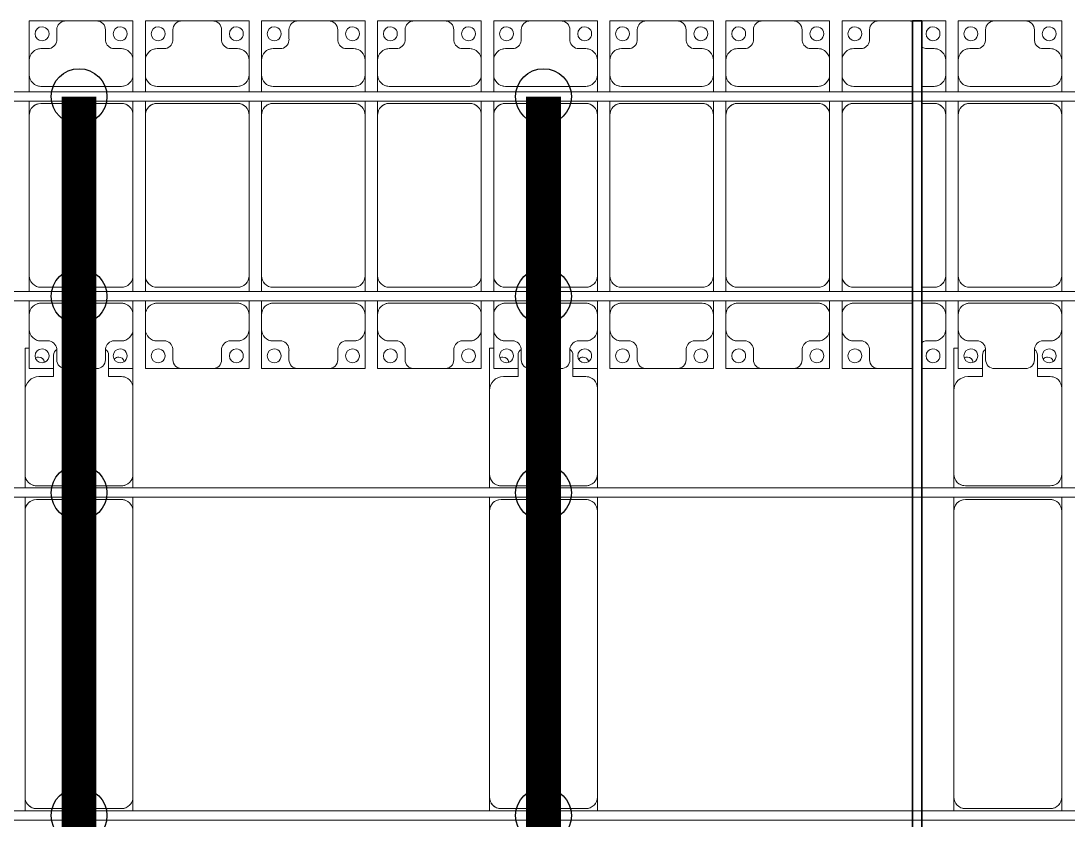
# Model space of a CAD drawing. Header units: millimetres. Extents: x -201615 to 10595, y 61217 to 115919.
# Drawn here: x -108134 to -103625, y 105313 to 108753 of the extents above; entities that cross this region are included whole.
import ezdxf

# ---------------------------------------------------------------- set-up
doc = ezdxf.new("R2010")
doc.units = ezdxf.units.MM
doc.layers.add('A-GENM', color=13, linetype='Continuous', lineweight=9)
doc.layers.add('S-BEAM', color=12, linetype='Continuous', lineweight=9)
doc.layers.add('GC-HOP 40x60 GIA CUONG', color=1, linetype='Continuous')

# ---------------------------------------------------------------- blocks, each defined once
blk = doc.blocks.new('Dai phaodi lai - DẢI PHAO ĐI LẠI-38152-BỐ TRÍ KHUNG KẾT CẤU BÈ PIN 03')
at = {"layer": 'A-GENM', "color": 7}
for p, q in [((85776.8, 748.4), (85933.1, 748.4)), ((85776.8, 579.3), (85776.8, 748.4)), ((86066.9, 748.4), (85933.1, 748.4)), ((86066.9, 748.4), (86223.2, 748.4)), ((86223.2, 748.4), (86223.2, 579.3)), ((86276.8, 748.4), (86433.1, 748.4)), ((86276.8, 579.3), (86276.8, 748.4)), ((86566.9, 748.4), (86433.1, 748.4)), ((86566.9, 748.4), (86723.2, 748.4)), ((86723.2, 748.4), (86723.2, 579.3)), ((86776.8, 748.4), (86933.1, 748.4)), ((86776.8, 579.3), (86776.8, 748.4)), ((87066.9, 748.4), (86933.1, 748.4)), ((87066.9, 748.4), (87223.2, 748.4)), ((87223.2, 748.4), (87223.2, 579.3)), ((87276.8, 748.4), (87433.1, 748.4)), ((87276.8, 579.3), (87276.8, 748.4)), ((87566.9, 748.4), (87433.1, 748.4)), ((87566.9, 748.4), (87723.2, 748.4)), ((87723.2, 748.4), (87723.2, 579.3)), ((87776.8, 748.4), (87933.1, 748.4)), ((87776.8, 579.3), (87776.8, 748.4)), ((88066.9, 748.4), (87933.1, 748.4)), ((88066.9, 748.4), (88223.2, 748.4)), ((88223.2, 748.4), (88223.2, 579.3)), ((88276.8, 748.4), (88433.1, 748.4)), ((88276.8, 579.3), (88276.8, 748.4)), ((88566.9, 748.4), (88433.1, 748.4)), ((88566.9, 748.4), (88723.2, 748.4)), ((88723.2, 748.4), (88723.2, 579.3)), ((88776.8, 748.4), (88933.1, 748.4)), ((88776.8, 579.3), (88776.8, 748.4)), ((89066.9, 748.4), (88933.1, 748.4)), ((89066.9, 748.4), (89223.2, 748.4)), ((89223.2, 748.4), (89223.2, 579.3)), ((89276.8, 748.4), (89433.1, 748.4)), ((89276.8, 579.3), (89276.8, 748.4)), ((89566.9, 748.4), (89433.1, 748.4)), ((89566.9, 748.4), (89579.8, 748.4)), ((89619.8, 748.4), (89723.2, 748.4)), ((89723.2, 748.4), (89723.2, 579.3)), ((89776.8, 748.4), (89933.1, 748.4)), ((89776.8, 579.3), (89776.8, 748.4)), ((90066.9, 748.4), (89933.1, 748.4)), ((90066.9, 748.4), (90223.2, 748.4)), ((90223.2, 748.4), (90223.2, 579.3)), ((85895.1, 710.4), (85895.1, 670.7)), ((86104.9, 670.7), (86104.9, 710.4)), ((86395.1, 710.4), (86395.1, 670.7)), ((86604.9, 670.7), (86604.9, 710.4)), ((86895.1, 710.4), (86895.1, 670.7)), ((87104.9, 670.7), (87104.9, 710.4)), ((87395.1, 710.4), (87395.1, 670.7)), ((87604.9, 670.7), (87604.9, 710.4)), ((87895.1, 710.4), (87895.1, 670.7)), ((88104.9, 670.7), (88104.9, 710.4)), ((88395.1, 710.4), (88395.1, 670.7)), ((88604.9, 670.7), (88604.9, 710.4)), ((88895.1, 710.4), (88895.1, 670.7)), ((89104.9, 670.7), (89104.9, 710.4)), ((89395.1, 710.4), (89395.1, 670.7)), ((89895.1, 710.4), (89895.1, 670.7)), ((90104.9, 670.7), (90104.9, 710.4)), ((85864.3, 629.3), (85826.8, 629.3)), ((86173.2, 629.3), (86135.7, 629.3)), ((86364.3, 629.3), (86326.8, 629.3)), ((86673.2, 629.3), (86635.7, 629.3)), ((86864.3, 629.3), (86826.8, 629.3)), ((87173.2, 629.3), (87135.7, 629.3)), ((87364.3, 629.3), (87326.8, 629.3)), ((87673.2, 629.3), (87635.7, 629.3)), ((87864.3, 629.3), (87826.8, 629.3)), ((88173.2, 629.3), (88135.7, 629.3)), ((88364.3, 629.3), (88326.8, 629.3)), ((88673.2, 629.3), (88635.7, 629.3)), ((88864.3, 629.3), (88826.8, 629.3)), ((89173.2, 629.3), (89135.7, 629.3)), ((89364.3, 629.3), (89326.8, 629.3)), ((89673.2, 629.3), (89635.7, 629.3)), ((89864.3, 629.3), (89826.8, 629.3)), ((90173.2, 629.3), (90135.7, 629.3)), ((85776.8, 579.3), (85776.8, 516.7)), ((86223.2, 516.7), (86223.2, 579.3)), ((86276.8, 579.3), (86276.8, 516.7)), ((86723.2, 516.7), (86723.2, 579.3)), ((86776.8, 579.3), (86776.8, 516.7)), ((87223.2, 516.7), (87223.2, 579.3)), ((87276.8, 579.3), (87276.8, 516.7)), ((87723.2, 516.7), (87723.2, 579.3)), ((87776.8, 579.3), (87776.8, 516.7)), ((88223.2, 516.7), (88223.2, 579.3)), ((88276.8, 579.3), (88276.8, 516.7)), ((88723.2, 516.7), (88723.2, 579.3)), ((88776.8, 579.3), (88776.8, 516.7)), ((89223.2, 516.7), (89223.2, 579.3)), ((89276.8, 579.3), (89276.8, 516.7)), ((89723.2, 516.7), (89723.2, 579.3)), ((89776.8, 579.3), (89776.8, 516.7)), ((90223.2, 516.7), (90223.2, 579.3)), ((85776.8, 443.3), (85776.8, 516.7)), ((86223.2, 516.7), (86223.2, 443.3)), ((86276.8, 443.3), (86276.8, 516.7)), ((86723.2, 516.7), (86723.2, 443.3)), ((86776.8, 443.3), (86776.8, 516.7)), ((87223.2, 516.7), (87223.2, 443.3)), ((87276.8, 443.3), (87276.8, 516.7)), ((87723.2, 516.7), (87723.2, 443.3)), ((87776.8, 443.3), (87776.8, 516.7)), ((88223.2, 516.7), (88223.2, 443.3)), ((88276.8, 443.3), (88276.8, 516.7)), ((88723.2, 516.7), (88723.2, 443.3)), ((88776.8, 443.3), (88776.8, 516.7)), ((89223.2, 516.7), (89223.2, 443.3)), ((89276.8, 443.3), (89276.8, 516.7)), ((89723.2, 516.7), (89723.2, 443.3)), ((89776.8, 443.3), (89776.8, 516.7)), ((90223.2, 516.7), (90223.2, 443.3)), ((85826.8, 466.7), (86173.2, 466.7)), ((86326.8, 466.7), (86673.2, 466.7)), ((86826.8, 466.7), (87173.2, 466.7)), ((87326.8, 466.7), (87673.2, 466.7)), ((87826.8, 466.7), (88173.2, 466.7)), ((88326.8, 466.7), (88673.2, 466.7)), ((88826.8, 466.7), (89173.2, 466.7)), ((89326.8, 466.7), (89579.8, 466.7)), ((89619.8, 466.7), (89673.2, 466.7)), ((89826.8, 466.7), (90173.2, 466.7)), ((85776.8, 343.3), (85776.8, 403.3)), ((86173.2, 393.3), (85826.8, 393.3)), ((86223.2, 403.3), (86223.2, 343.3)), ((86276.8, 343.3), (86276.8, 403.3)), ((86673.2, 393.3), (86326.8, 393.3)), ((86723.2, 403.3), (86723.2, 343.3)), ((86776.8, 343.3), (86776.8, 403.3)), ((87173.2, 393.3), (86826.8, 393.3)), ((87223.2, 403.3), (87223.2, 343.3)), ((87276.8, 343.3), (87276.8, 403.3)), ((87673.2, 393.3), (87326.8, 393.3)), ((87723.2, 403.3), (87723.2, 343.3)), ((87776.8, 343.3), (87776.8, 403.3)), ((88173.2, 393.3), (87826.8, 393.3)), ((88223.2, 403.3), (88223.2, 343.3)), ((88276.8, 343.3), (88276.8, 403.3)), ((88673.2, 393.3), (88326.8, 393.3)), ((88723.2, 403.3), (88723.2, 343.3)), ((88776.8, 343.3), (88776.8, 403.3)), ((89173.2, 393.3), (88826.8, 393.3)), ((89223.2, 403.3), (89223.2, 343.3)), ((89276.8, 343.3), (89276.8, 403.3)), ((89579.8, 393.3), (89326.8, 393.3)), ((89673.2, 393.3), (89619.8, 393.3)), ((89723.2, 403.3), (89723.2, 343.3)), ((89776.8, 343.3), (89776.8, 403.3)), ((90173.2, 393.3), (89826.8, 393.3)), ((90223.2, 403.3), (90223.2, 343.3)), ((85776.8, 343.3), (85776.8, -348.3)), ((86223.2, -348.3), (86223.2, 343.3)), ((86276.8, 343.3), (86276.8, -348.3)), ((86723.2, -348.3), (86723.2, 343.3)), ((86776.8, 343.3), (86776.8, -348.3)), ((87223.2, -348.3), (87223.2, 343.3)), ((87276.8, 343.3), (87276.8, -348.3)), ((87723.2, -348.3), (87723.2, 343.3)), ((87776.8, 343.3), (87776.8, -348.3)), ((88223.2, -348.3), (88223.2, 343.3)), ((88276.8, 343.3), (88276.8, -348.3)), ((88723.2, -348.3), (88723.2, 343.3)), ((88776.8, 343.3), (88776.8, -348.3)), ((89223.2, -348.3), (89223.2, 343.3)), ((89276.8, 343.3), (89276.8, -348.3)), ((89723.2, -348.3), (89723.2, 343.3)), ((89776.8, 343.3), (89776.8, -348.3)), ((90223.2, -348.3), (90223.2, 343.3)), ((85776.8, -416.7), (85776.8, -348.3)), ((86223.2, -348.3), (86223.2, -416.7)), ((86276.8, -416.7), (86276.8, -348.3)), ((86723.2, -348.3), (86723.2, -416.7)), ((86776.8, -416.7), (86776.8, -348.3)), ((87223.2, -348.3), (87223.2, -416.7)), ((87276.8, -416.7), (87276.8, -348.3)), ((87723.2, -348.3), (87723.2, -416.7)), ((87776.8, -416.7), (87776.8, -348.3)), ((88223.2, -348.3), (88223.2, -416.7)), ((88276.8, -416.7), (88276.8, -348.3)), ((88723.2, -348.3), (88723.2, -416.7)), ((88776.8, -416.7), (88776.8, -348.3)), ((89223.2, -348.3), (89223.2, -416.7)), ((89276.8, -416.7), (89276.8, -348.3)), ((89723.2, -348.3), (89723.2, -416.7)), ((89776.8, -416.7), (89776.8, -348.3)), ((90223.2, -348.3), (90223.2, -416.7)), ((85826.8, -398.3), (86173.2, -398.3)), ((86326.8, -398.3), (86673.2, -398.3)), ((86826.8, -398.3), (87173.2, -398.3)), ((87326.8, -398.3), (87673.2, -398.3)), ((87826.8, -398.3), (88173.2, -398.3)), ((88326.8, -398.3), (88673.2, -398.3)), ((88826.8, -398.3), (89173.2, -398.3)), ((89326.8, -398.3), (89579.8, -398.3)), ((89619.8, -398.3), (89673.2, -398.3)), ((89826.8, -398.3), (90173.2, -398.3)), ((85776.8, -516.7), (85776.8, -456.7)), ((86173.2, -466.7), (85826.8, -466.7)), ((86223.2, -456.7), (86223.2, -516.7)), ((86276.8, -516.7), (86276.8, -456.7)), ((86673.2, -466.7), (86326.8, -466.7)), ((86723.2, -456.7), (86723.2, -516.7)), ((86776.8, -516.7), (86776.8, -456.7)), ((87173.2, -466.7), (86826.8, -466.7)), ((87223.2, -456.7), (87223.2, -516.7)), ((87276.8, -516.7), (87276.8, -456.7)), ((87673.2, -466.7), (87326.8, -466.7)), ((87723.2, -456.7), (87723.2, -516.7)), ((87776.8, -516.7), (87776.8, -456.7)), ((88173.2, -466.7), (87826.8, -466.7)), ((88223.2, -456.7), (88223.2, -516.7)), ((88276.8, -516.7), (88276.8, -456.7)), ((88673.2, -466.7), (88326.8, -466.7)), ((88723.2, -456.7), (88723.2, -516.7)), ((88776.8, -516.7), (88776.8, -456.7)), ((89173.2, -466.7), (88826.8, -466.7)), ((89223.2, -456.7), (89223.2, -516.7)), ((89276.8, -516.7), (89276.8, -456.7)), ((89579.8, -466.7), (89326.8, -466.7)), ((89673.2, -466.7), (89619.8, -466.7)), ((89723.2, -456.7), (89723.2, -516.7)), ((89776.8, -516.7), (89776.8, -456.7)), ((90173.2, -466.7), (89826.8, -466.7)), ((90223.2, -456.7), (90223.2, -516.7)), ((85776.8, -516.7), (85776.8, -579.3)), ((86223.2, -579.3), (86223.2, -516.7)), ((86276.8, -516.7), (86276.8, -579.3)), ((86723.2, -579.3), (86723.2, -516.7)), ((86776.8, -516.7), (86776.8, -579.3)), ((87223.2, -579.3), (87223.2, -516.7)), ((87276.8, -516.7), (87276.8, -579.3)), ((87723.2, -579.3), (87723.2, -516.7)), ((87776.8, -516.7), (87776.8, -579.3)), ((88223.2, -579.3), (88223.2, -516.7)), ((88276.8, -516.7), (88276.8, -579.3)), ((88723.2, -579.3), (88723.2, -516.7)), ((88776.8, -516.7), (88776.8, -579.3)), ((89223.2, -579.3), (89223.2, -516.7)), ((89276.8, -516.7), (89276.8, -579.3)), ((89723.2, -579.3), (89723.2, -516.7)), ((89776.8, -516.7), (89776.8, -579.3)), ((90223.2, -579.3), (90223.2, -516.7)), ((85776.8, -748.4), (85776.8, -579.3)), ((86223.2, -579.3), (86223.2, -748.4)), ((86276.8, -748.4), (86276.8, -579.3)), ((86723.2, -579.3), (86723.2, -748.4)), ((86776.8, -748.4), (86776.8, -579.3)), ((87223.2, -579.3), (87223.2, -748.4)), ((87276.8, -748.4), (87276.8, -579.3)), ((87723.2, -579.3), (87723.2, -748.4)), ((87776.8, -748.4), (87776.8, -579.3)), ((88223.2, -579.3), (88223.2, -748.4)), ((88276.8, -748.4), (88276.8, -579.3)), ((88723.2, -579.3), (88723.2, -748.4)), ((88776.8, -748.4), (88776.8, -579.3)), ((89223.2, -579.3), (89223.2, -748.4)), ((89276.8, -748.4), (89276.8, -579.3)), ((89723.2, -579.3), (89723.2, -748.4)), ((89776.8, -748.4), (89776.8, -579.3)), ((90223.2, -579.3), (90223.2, -748.4)), ((85826.8, -629.3), (85864.3, -629.3)), ((86135.7, -629.3), (86173.2, -629.3)), ((86326.8, -629.3), (86364.3, -629.3)), ((86635.7, -629.3), (86673.2, -629.3)), ((86826.8, -629.3), (86864.3, -629.3)), ((87135.7, -629.3), (87173.2, -629.3)), ((87326.8, -629.3), (87364.3, -629.3)), ((87635.7, -629.3), (87673.2, -629.3)), ((87826.8, -629.3), (87864.3, -629.3)), ((88135.7, -629.3), (88173.2, -629.3)), ((88326.8, -629.3), (88364.3, -629.3)), ((88635.7, -629.3), (88673.2, -629.3)), ((88826.8, -629.3), (88864.3, -629.3)), ((89135.7, -629.3), (89173.2, -629.3)), ((89326.8, -629.3), (89364.3, -629.3)), ((89635.7, -629.3), (89673.2, -629.3)), ((89826.8, -629.3), (89864.3, -629.3)), ((90135.7, -629.3), (90173.2, -629.3)), ((85895.1, -670.7), (85895.1, -710.4)), ((86104.9, -710.4), (86104.9, -670.7)), ((86395.1, -670.7), (86395.1, -710.4)), ((86604.9, -710.4), (86604.9, -670.7)), ((86895.1, -670.7), (86895.1, -710.4)), ((87104.9, -710.4), (87104.9, -670.7)), ((87395.1, -670.7), (87395.1, -710.4)), ((87604.9, -710.4), (87604.9, -670.7)), ((87895.1, -670.7), (87895.1, -710.4)), ((88104.9, -710.4), (88104.9, -670.7)), ((88395.1, -670.7), (88395.1, -710.4)), ((88604.9, -710.4), (88604.9, -670.7)), ((88895.1, -670.7), (88895.1, -710.4)), ((89104.9, -710.4), (89104.9, -670.7)), ((89395.1, -670.7), (89395.1, -710.4)), ((89895.1, -670.7), (89895.1, -710.4)), ((90104.9, -710.4), (90104.9, -670.7)), ((85881.6, -748.4), (85776.8, -748.4)), ((85933.1, -748.4), (86066.9, -748.4)), ((86223.2, -748.4), (86118, -748.4)), ((86433.1, -748.4), (86276.8, -748.4)), ((86433.1, -748.4), (86566.9, -748.4)), ((86723.2, -748.4), (86566.9, -748.4)), ((86933.1, -748.4), (86776.8, -748.4)), ((86933.1, -748.4), (87066.9, -748.4)), ((87223.2, -748.4), (87066.9, -748.4)), ((87433.1, -748.4), (87276.8, -748.4)), ((87433.1, -748.4), (87566.9, -748.4)), ((87723.2, -748.4), (87566.9, -748.4)), ((87881.6, -748.4), (87776.8, -748.4)), ((87933.1, -748.4), (88066.9, -748.4)), ((88223.2, -748.4), (88118, -748.4)), ((88433.1, -748.4), (88276.8, -748.4)), ((88433.1, -748.4), (88566.9, -748.4)), ((88723.2, -748.4), (88566.9, -748.4)), ((88933.1, -748.4), (88776.8, -748.4)), ((88933.1, -748.4), (89066.9, -748.4)), ((89223.2, -748.4), (89066.9, -748.4)), ((89433.1, -748.4), (89276.8, -748.4)), ((89433.1, -748.4), (89566.9, -748.4)), ((89579.8, -748.4), (89566.9, -748.4)), ((89723.2, -748.4), (89619.8, -748.4)), ((89881.6, -748.4), (89776.8, -748.4)), ((89933.1, -748.4), (90066.9, -748.4)), ((90223.2, -748.4), (90118, -748.4))]:
    blk.add_line(p, q, dxfattribs=at)
for centre, radius, start, end in [((85831.6, 693.3), 30, 90, 270), ((85831.6, 693.3), 30, 270, 90), ((85933.1, 710.4), 38, 90, 180), ((85933.1, 710.4), 38, 90, 120), ((86066.9, 710.4), 38, 0, 90), ((86066.9, 710.4), 38, 60, 90), ((86168.4, 693.3), 30, 90, 270), ((86168.4, 693.3), 30, 270, 90), ((86331.6, 693.3), 30, 90, 270), ((86331.6, 693.3), 30, 270, 90), ((86433.1, 710.4), 38, 90, 180), ((86433.1, 710.4), 38, 90, 120), ((86566.9, 710.4), 38, 0, 90), ((86566.9, 710.4), 38, 60, 90), ((86668.4, 693.3), 30, 90, 270), ((86668.4, 693.3), 30, 270, 90), ((86831.6, 693.3), 30, 90, 270), ((86831.6, 693.3), 30, 270, 90), ((86933.1, 710.4), 38, 90, 180), ((86933.1, 710.4), 38, 90, 120), ((87066.9, 710.4), 38, 0, 90), ((87066.9, 710.4), 38, 60, 90), ((87168.4, 693.3), 30, 90, 270), ((87168.4, 693.3), 30, 270, 90), ((87331.6, 693.3), 30, 90, 270), ((87331.6, 693.3), 30, 270, 90), ((87433.1, 710.4), 38, 90, 180), ((87433.1, 710.4), 38, 90, 120), ((87566.9, 710.4), 38, 0, 90), ((87566.9, 710.4), 38, 60, 90), ((87668.4, 693.3), 30, 90, 270), ((87668.4, 693.3), 30, 270, 90), ((87831.6, 693.3), 30, 90, 270), ((87831.6, 693.3), 30, 270, 90), ((87933.1, 710.4), 38, 90, 180), ((87933.1, 710.4), 38, 90, 120), ((88066.9, 710.4), 38, 0, 90), ((88066.9, 710.4), 38, 60, 90), ((88168.4, 693.3), 30, 90, 270), ((88168.4, 693.3), 30, 270, 90), ((88331.6, 693.3), 30, 90, 270), ((88331.6, 693.3), 30, 270, 90), ((88433.1, 710.4), 38, 90, 180), ((88433.1, 710.4), 38, 90, 120), ((88566.9, 710.4), 38, 0, 90), ((88566.9, 710.4), 38, 60, 90), ((88668.4, 693.3), 30, 90, 270), ((88668.4, 693.3), 30, 270, 90), ((88831.6, 693.3), 30, 90, 270), ((88831.6, 693.3), 30, 270, 90), ((88933.1, 710.4), 38, 90, 180), ((88933.1, 710.4), 38, 90, 120), ((89066.9, 710.4), 38, 0, 90), ((89066.9, 710.4), 38, 60, 90), ((89168.4, 693.3), 30, 90, 270), ((89168.4, 693.3), 30, 270, 90), ((89331.6, 693.3), 30, 90, 270), ((89331.6, 693.3), 30, 270, 90), ((89433.1, 710.4), 38, 90, 180), ((89433.1, 710.4), 38, 90, 120), ((89566.9, 710.4), 38, 75, 90), ((89566.9, 710.4), 38, 75, 90), ((89668.4, 693.3), 30, 90, 270), ((89668.4, 693.3), 30, 270, 90), ((89831.6, 693.3), 30, 90, 270), ((89831.6, 693.3), 30, 270, 90), ((89933.1, 710.4), 38, 90, 180), ((89933.1, 710.4), 38, 90, 115.2218), ((90066.9, 710.4), 38, 0, 90), ((90066.9, 710.4), 38, 60, 90), ((90168.4, 693.3), 30, 90, 270), ((90168.4, 693.3), 30, 270, 90), ((85855.2, 668.2), 40, 283.1885, 3.5081), ((86144.8, 668.2), 40, 176.4919, 256.8115), ((86355.2, 668.2), 40, 283.1885, 3.5081), ((86644.8, 668.2), 40, 176.4919, 256.8115), ((86855.2, 668.2), 40, 283.1885, 3.5081), ((87144.8, 668.2), 40, 176.4919, 256.8115), ((87355.2, 668.2), 40, 283.1885, 3.5081), ((87644.8, 668.2), 40, 176.4919, 256.8115), ((87855.2, 668.2), 40, 283.1885, 3.5081), ((88144.8, 668.2), 40, 176.4919, 256.8115), ((88355.2, 668.2), 40, 283.1885, 3.5081), ((88644.8, 668.2), 40, 176.4919, 256.8115), ((88855.2, 668.2), 40, 283.1885, 3.5081), ((89144.8, 668.2), 40, 176.4919, 256.8115), ((89355.2, 668.2), 40, 283.1885, 3.5081), ((89644.8, 668.2), 40, 231.1785, 256.8115), ((89855.2, 668.2), 40, 283.1885, 3.5081), ((90144.8, 668.2), 40, 176.4919, 256.8115), ((85826.8, 579.3), 50, 90, 180), ((85826.8, 579.3), 50, 90, 120), ((86173.2, 579.3), 50, 0, 90), ((86173.2, 579.3), 50, 60, 90), ((86326.8, 579.3), 50, 90, 180), ((86326.8, 579.3), 50, 90, 120), ((86673.2, 579.3), 50, 0, 90), ((86673.2, 579.3), 50, 60, 90), ((86826.8, 579.3), 50, 90, 180), ((86826.8, 579.3), 50, 90, 120), ((87173.2, 579.3), 50, 0, 90), ((87173.2, 579.3), 50, 60, 90), ((87326.8, 579.3), 50, 90, 180), ((87326.8, 579.3), 50, 90, 120), ((87673.2, 579.3), 50, 0, 90), ((87673.2, 579.3), 50, 60, 90), ((87826.8, 579.3), 50, 90, 180), ((87826.8, 579.3), 50, 90, 120), ((88173.2, 579.3), 50, 360, 90), ((88173.2, 579.3), 50, 60, 90), ((88326.8, 579.3), 50, 90, 180), ((88326.8, 579.3), 50, 90, 120), ((88673.2, 579.3), 50, 360, 90), ((88673.2, 579.3), 50, 60, 86.7854), ((88826.8, 579.3), 50, 90, 180), ((88826.8, 579.3), 50, 90, 120), ((89173.2, 579.3), 50, 360, 90), ((89173.2, 579.3), 50, 60, 90), ((89326.8, 579.3), 50, 90, 180), ((89326.8, 579.3), 50, 90, 120), ((89673.2, 579.3), 50, 0, 90), ((89673.2, 579.3), 50, 60, 90), ((89826.8, 579.3), 50, 90, 180), ((89826.8, 579.3), 50, 90, 120), ((90173.2, 579.3), 50, 0, 90), ((90173.2, 579.3), 50, 60, 90), ((85826.8, 516.7), 50, 180, 270), ((86173.2, 516.7), 50, 270, 0), ((86326.8, 516.7), 50, 180, 270), ((86673.2, 516.7), 50, 270, 0), ((86826.8, 516.7), 50, 180, 270), ((87173.2, 516.7), 50, 270, 360), ((87326.8, 516.7), 50, 180, 270), ((87673.2, 516.7), 50, 270, 360), ((87826.8, 516.7), 50, 180, 270), ((88173.2, 516.7), 50, 270, 0), ((88326.8, 516.7), 50, 180, 270), ((88673.2, 516.7), 50, 270, 360), ((88826.8, 516.7), 50, 180, 270), ((89173.2, 516.7), 50, 270, 360), ((89326.8, 516.7), 50, 180, 270), ((89673.2, 516.7), 50, 270, 360), ((89826.8, 516.7), 50, 180, 270), ((90173.2, 516.7), 50, 270, 360), ((85826.8, 516.7), 50, 240, 270), ((86173.2, 516.7), 50, 270, 300), ((86326.8, 516.7), 50, 240, 270), ((86673.2, 516.7), 50, 270, 300), ((86826.8, 516.7), 50, 240, 270), ((87173.2, 516.7), 50, 270, 300), ((87326.8, 516.7), 50, 240, 270), ((87673.2, 516.7), 50, 270, 300), ((87826.8, 516.7), 50, 240, 270), ((88173.2, 516.7), 50, 270, 300), ((88326.8, 516.7), 50, 240, 270), ((88673.2, 516.7), 50, 273.2122, 300), ((88826.8, 516.7), 50, 240, 270), ((89173.2, 516.7), 50, 270, 300), ((89326.8, 516.7), 50, 240, 270), ((89673.2, 516.7), 50, 270, 300), ((89826.8, 516.7), 50, 240, 270), ((90173.2, 516.7), 50, 270, 300), ((85826.8, 343.3), 50, 90, 180), ((85826.8, 343.3), 50, 150, 180), ((85826.8, 343.3), 50, 105, 135), ((86173.2, 343.3), 50, 360, 90), ((86173.2, 343.3), 50, 45, 75), ((86326.8, 343.3), 50, 90, 180), ((86326.8, 343.3), 50, 150, 180), ((86326.8, 343.3), 50, 105, 135), ((86673.2, 343.3), 50, 0, 90), ((86673.2, 343.3), 50, 45, 75), ((86826.8, 343.3), 50, 90, 180), ((86826.8, 343.3), 50, 150, 180), ((86826.8, 343.3), 50, 105, 135), ((87173.2, 343.3), 50, 360, 90), ((87173.2, 343.3), 50, 45, 75), ((87326.8, 343.3), 50, 90, 180), ((87326.8, 343.3), 50, 150, 180), ((87326.8, 343.3), 50, 105, 135), ((87673.2, 343.3), 50, 360, 90), ((87673.2, 343.3), 50, 45, 75), ((87826.8, 343.3), 50, 90, 180), ((87826.8, 343.3), 50, 150, 180), ((87826.8, 343.3), 50, 105, 135), ((88173.2, 343.3), 50, 360, 90), ((88173.2, 343.3), 50, 45, 75), ((88326.8, 343.3), 50, 90, 180), ((88326.8, 343.3), 50, 150, 180), ((88326.8, 343.3), 50, 105, 135), ((88673.2, 343.3), 50, 360, 90), ((88673.2, 343.3), 50, 45, 75), ((88826.8, 343.3), 50, 90, 180), ((88826.8, 343.3), 50, 150, 180), ((88826.8, 343.3), 50, 105, 135), ((89173.2, 343.3), 50, 360, 90), ((89173.2, 343.3), 50, 45, 75), ((89326.8, 343.3), 50, 90, 180), ((89326.8, 343.3), 50, 150, 180), ((89326.8, 343.3), 50, 105, 135), ((89673.2, 343.3), 50, 0, 90), ((89673.2, 343.3), 50, 45, 75), ((89826.8, 343.3), 50, 90, 180), ((89826.8, 343.3), 50, 150, 180), ((89826.8, 343.3), 50, 105, 135), ((90173.2, 343.3), 50, 0, 90), ((90173.2, 343.3), 50, 45, 75), ((85826.8, -348.3), 50, 180, 270), ((86173.2, -348.3), 50, 270, 0), ((86326.8, -348.3), 50, 180, 270), ((86673.2, -348.3), 50, 270, 0), ((86826.8, -348.3), 50, 180, 270), ((87173.2, -348.3), 50, 270, 0), ((87326.8, -348.3), 50, 180, 270), ((87673.2, -348.3), 50, 270, 0), ((87826.8, -348.3), 50, 180, 270), ((88173.2, -348.3), 50, 270, 360), ((88326.8, -348.3), 50, 180, 270), ((88673.2, -348.3), 50, 270, 0), ((88826.8, -348.3), 50, 180, 270), ((89173.2, -348.3), 50, 270, 0), ((89326.8, -348.3), 50, 180, 270), ((89673.2, -348.3), 50, 270, 0), ((89826.8, -348.3), 50, 180, 270), ((90173.2, -348.3), 50, 270, 0), ((85826.8, -348.3), 50, 195, 225), ((86173.2, -348.3), 50, 270, 300), ((86173.2, -348.3), 50, 315, 345), ((86326.8, -348.3), 50, 195, 225), ((86673.2, -348.3), 50, 270, 300), ((86673.2, -348.3), 50, 315, 345), ((86826.8, -348.3), 50, 195, 225), ((87173.2, -348.3), 50, 270, 300), ((87173.2, -348.3), 50, 315, 345), ((87326.8, -348.3), 50, 195, 225), ((87673.2, -348.3), 50, 270, 300), ((87673.2, -348.3), 50, 315, 345), ((87826.8, -348.3), 50, 195, 225), ((88173.2, -348.3), 50, 270, 300), ((88173.2, -348.3), 50, 315, 345), ((88326.8, -348.3), 50, 195, 225), ((88673.2, -348.3), 50, 273.1989, 300), ((88673.2, -348.3), 50, 315, 345), ((88826.8, -348.3), 50, 195, 225), ((89173.2, -348.3), 50, 270, 300), ((89173.2, -348.3), 50, 315, 345), ((89326.8, -348.3), 50, 195, 225), ((89673.2, -348.3), 50, 270, 300), ((89673.2, -348.3), 50, 317.9462, 345), ((89826.8, -348.3), 50, 195, 225), ((90173.2, -348.3), 50, 270, 300), ((90173.2, -348.3), 50, 315, 345), ((85826.8, -516.7), 50, 90, 180), ((85826.8, -516.7), 50, 90, 120), ((86173.2, -516.7), 50, 0, 90), ((86173.2, -516.7), 50, 60, 90), ((86326.8, -516.7), 50, 90, 180), ((86326.8, -516.7), 50, 90, 120), ((86673.2, -516.7), 50, 360, 90), ((86673.2, -516.7), 50, 60, 90), ((86826.8, -516.7), 50, 90, 180), ((86826.8, -516.7), 50, 90, 120), ((87173.2, -516.7), 50, 360, 90), ((87173.2, -516.7), 50, 60, 90), ((87326.8, -516.7), 50, 90, 180), ((87326.8, -516.7), 50, 90, 120), ((87673.2, -516.7), 50, 0, 90), ((87673.2, -516.7), 50, 60, 90), ((87826.8, -516.7), 50, 90, 180), ((87826.8, -516.7), 50, 90, 120), ((88173.2, -516.7), 50, 0, 90), ((88173.2, -516.7), 50, 60, 90), ((88326.8, -516.7), 50, 90, 180), ((88326.8, -516.7), 50, 90, 120), ((88673.2, -516.7), 50, 0, 90), ((88673.2, -516.7), 50, 60, 86.8022), ((88826.8, -516.7), 50, 90, 180), ((88826.8, -516.7), 50, 90, 120), ((89173.2, -516.7), 50, 0, 90), ((89173.2, -516.7), 50, 60, 90), ((89326.8, -516.7), 50, 90, 180), ((89326.8, -516.7), 50, 90, 120), ((89673.2, -516.7), 50, 0, 90), ((89673.2, -516.7), 50, 60, 90), ((89826.8, -516.7), 50, 90, 180), ((89826.8, -516.7), 50, 90, 120), ((90173.2, -516.7), 50, 0, 90), ((90173.2, -516.7), 50, 60, 90), ((85826.8, -579.3), 50, 180, 270), ((86173.2, -579.3), 50, 270, 360), ((86326.8, -579.3), 50, 180, 270), ((86673.2, -579.3), 50, 270, 0), ((86826.8, -579.3), 50, 180, 270), ((87173.2, -579.3), 50, 270, 0), ((87326.8, -579.3), 50, 180, 270), ((87673.2, -579.3), 50, 270, 360), ((87826.8, -579.3), 50, 180, 270), ((88173.2, -579.3), 50, 270, 360), ((88326.8, -579.3), 50, 180, 270), ((88673.2, -579.3), 50, 270, 360), ((88826.8, -579.3), 50, 180, 270), ((89173.2, -579.3), 50, 270, 0), ((89326.8, -579.3), 50, 180, 270), ((89673.2, -579.3), 50, 270, 0), ((89826.8, -579.3), 50, 180, 270), ((90173.2, -579.3), 50, 270, 0), ((85826.8, -579.3), 50, 240, 270), ((85855.2, -668.2), 40, 356.4919, 76.8115), ((86144.8, -668.2), 40, 103.1885, 183.5081), ((86173.2, -579.3), 50, 270, 300), ((86326.8, -579.3), 50, 240, 270), ((86355.2, -668.2), 40, 356.4919, 76.8115), ((86644.8, -668.2), 40, 103.1885, 183.5081), ((86673.2, -579.3), 50, 270, 300), ((86826.8, -579.3), 50, 240, 270), ((86855.2, -668.2), 40, 356.4919, 76.8115), ((87144.8, -668.2), 40, 103.1885, 183.5081), ((87173.2, -579.3), 50, 270, 300), ((87326.8, -579.3), 50, 240, 270), ((87355.2, -668.2), 40, 356.4919, 76.8115), ((87644.8, -668.2), 40, 103.1885, 183.5081), ((87673.2, -579.3), 50, 270, 300), ((87826.8, -579.3), 50, 240, 270), ((87855.2, -668.2), 40, 356.4919, 76.8115), ((88144.8, -668.2), 40, 103.1885, 183.5081), ((88173.2, -579.3), 50, 270, 300), ((88326.8, -579.3), 50, 240, 270), ((88355.2, -668.2), 40, 356.4919, 76.8115), ((88644.8, -668.2), 40, 103.1885, 183.5081), ((88673.2, -579.3), 50, 273.1953, 300), ((88826.8, -579.3), 50, 240, 270), ((88855.2, -668.2), 40, 356.4919, 76.8115), ((89144.8, -668.2), 40, 103.1885, 183.5081), ((89173.2, -579.3), 50, 270, 300), ((89326.8, -579.3), 50, 240, 270), ((89355.2, -668.2), 40, 356.4919, 76.8115), ((89644.8, -668.2), 40, 103.1885, 128.8215), ((89673.2, -579.3), 50, 270, 300), ((89826.8, -579.3), 50, 240, 270), ((89855.2, -668.2), 40, 356.4919, 76.8115), ((90144.8, -668.2), 40, 103.1885, 183.5081), ((90173.2, -579.3), 50, 270, 300), ((85831.6, -693.3), 30, 90, 270), ((85831.6, -693.3), 30, 270, 90), ((86168.4, -693.3), 30, 90, 270), ((86168.4, -693.3), 30, 270, 90), ((86331.6, -693.3), 30, 90, 270), ((86331.6, -693.3), 30, 270, 90), ((86668.4, -693.3), 30, 90, 270), ((86668.4, -693.3), 30, 270, 90), ((86831.6, -693.3), 30, 90, 270), ((86831.6, -693.3), 30, 270, 90), ((87168.4, -693.3), 30, 90, 270), ((87168.4, -693.3), 30, 270, 90), ((87331.6, -693.3), 30, 90, 270), ((87331.6, -693.3), 30, 270, 90), ((87668.4, -693.3), 30, 90, 270), ((87668.4, -693.3), 30, 270, 90), ((87831.6, -693.3), 30, 90, 270), ((87831.6, -693.3), 30, 270, 90), ((88168.4, -693.3), 30, 90, 270), ((88168.4, -693.3), 30, 270, 90), ((88331.6, -693.3), 30, 90, 270), ((88331.6, -693.3), 30, 270, 90), ((88668.4, -693.3), 30, 90, 270), ((88668.4, -693.3), 30, 270, 90), ((88831.6, -693.3), 30, 90, 270), ((88831.6, -693.3), 30, 270, 90), ((89168.4, -693.3), 30, 90, 270), ((89168.4, -693.3), 30, 270, 90), ((89331.6, -693.3), 30, 90, 270), ((89331.6, -693.3), 30, 270, 90), ((89668.4, -693.3), 30, 90, 270), ((89668.4, -693.3), 30, 270, 90), ((89831.6, -693.3), 30, 90, 270), ((89831.6, -693.3), 30, 270, 90), ((90168.4, -693.3), 30, 90, 270), ((90168.4, -693.3), 30, 270, 90), ((85933.1, -710.4), 38, 180, 270), ((86066.9, -710.4), 38, 270, 360), ((86433.1, -710.4), 38, 180, 270), ((86566.9, -710.4), 38, 270, 0), ((86933.1, -710.4), 38, 180, 270), ((87066.9, -710.4), 38, 270, 360), ((87433.1, -710.4), 38, 180, 270), ((87566.9, -710.4), 38, 270, 0), ((87933.1, -710.4), 38, 180, 270), ((88066.9, -710.4), 38, 270, 0), ((88433.1, -710.4), 38, 180, 270), ((88566.9, -710.4), 38, 270, 360), ((88933.1, -710.4), 38, 180, 270), ((89066.9, -710.4), 38, 270, 360), ((89433.1, -710.4), 38, 180, 270), ((89933.1, -710.4), 38, 180, 270), ((90066.9, -710.4), 38, 270, 360), ((86433.1, -710.4), 38, 240, 270), ((86566.9, -710.4), 38, 270, 300), ((86933.1, -710.4), 38, 240, 270), ((87066.9, -710.4), 38, 270, 300), ((87433.1, -710.4), 38, 240, 270), ((87566.9, -710.4), 38, 270, 300), ((88433.1, -710.4), 38, 240, 270), ((88566.9, -710.4), 38, 270, 300), ((88933.1, -710.4), 38, 240, 270), ((89066.9, -710.4), 38, 270, 300), ((89433.1, -710.4), 38, 240, 270), ((89566.9, -710.4), 38, 270, 285), ((89566.9, -710.4), 38, 270, 285)]:
    blk.add_arc(centre, radius, start, end, dxfattribs=at)
blk = doc.blocks.new('Dai phao do pin - DẢI PHAO ĐỠ PIN-V19-BỐ TRÍ KHUNG KẾT CẤU BÈ PIN 03')
at = {"layer": 'A-GENM', "color": 7}
for p, q in [((31950.3, 241.6), (32009.7, 241.6)), ((33240.3, 241.6), (32009.7, 241.6)), ((33240.3, 241.6), (33300.3, 241.6)), ((33340.3, 241.6), (33399.7, 241.6)), ((33759.7, 241.6), (33399.7, 241.6)), ((33759.7, 241.6), (33942.2, 241.6)), ((33942.2, 241.6), (33942.2, 223.1)), ((31959.7, 191.6), (31959.7, -173.4)), ((33290.3, -173.4), (33290.3, 191.6)), ((33349.7, 191.6), (33349.7, -173.4)), ((33819.7, 118.2), (33819.7, 181.6)), ((33912.2, 118.2), (33819.7, 118.2)), ((33819.7, -173.4), (33819.7, -118.2)), ((33819.7, -118.2), (33912.2, -118.2)), ((32009.7, -223.4), (31950.3, -223.4)), ((32009.7, -223.4), (33240.3, -223.4)), ((33300.3, -223.4), (33240.3, -223.4)), ((33399.7, -223.4), (33340.3, -223.4)), ((33399.7, -223.4), (33769.7, -223.4)), ((33854, -223.4), (33769.7, -223.4))]:
    blk.add_line(p, q, dxfattribs=at)
for centre, radius, start, end in [((32009.7, 191.6), 50, 90, 180), ((32009.7, 191.6), 50, 120, 180), ((33240.3, 191.6), 50, 360, 90), ((33240.3, 191.6), 50, 15, 75), ((33399.7, 191.6), 50, 90, 180), ((33759.7, 181.6), 60, 360, 90), ((33399.7, 191.6), 50, 150, 180), ((33878.6, 183.2), 25, 275.3835, 0), ((33878.6, 183.2), 25, 360, 30), ((33912.2, 88.2), 30, 34.3261, 90), ((33912.2, -88.2), 30, 270, 324.8292), ((32009.7, -173.4), 50, 180, 270), ((32009.7, -173.4), 50, 180, 210), ((33240.3, -173.4), 50, 270, 360), ((33240.3, -173.4), 50, 330, 360), ((33399.7, -173.4), 50, 180, 270), ((33399.7, -173.4), 50, 180, 210), ((33769.7, -173.4), 50, 270, 0), ((33769.7, -173.4), 50, 330, 0), ((33878.6, -161.8), 25, 285, 0), ((33878.6, -161.8), 25, 0, 45), ((32009.7, -173.4), 50, 225, 255), ((33240.3, -173.4), 50, 285, 315)]:
    blk.add_arc(centre, radius, start, end, dxfattribs=at)
blk = doc.blocks.new('Dai phao do pin - DẢI PHAO ĐỠ PIN-V20-BỐ TRÍ KHUNG KẾT CẤU BÈ PIN 03')
at = {"layer": 'A-GENM', "color": 7}
for p, q in [((31950.3, 241.6), (32009.7, 241.6)), ((33240.3, 241.6), (32009.7, 241.6)), ((33240.3, 241.6), (33300.3, 241.6)), ((33340.3, 241.6), (33399.7, 241.6)), ((33759.7, 241.6), (33399.7, 241.6)), ((33759.7, 241.6), (33942.2, 241.6)), ((33942.2, 241.6), (33942.2, 223.1)), ((31959.7, 191.6), (31959.7, -173.4)), ((33290.3, -173.4), (33290.3, 191.6)), ((33349.7, 191.6), (33349.7, -173.4)), ((33819.7, 118.2), (33819.7, 181.6)), ((33912.2, 118.2), (33819.7, 118.2)), ((33819.7, -173.4), (33819.7, -118.2)), ((33819.7, -118.2), (33912.2, -118.2)), ((32009.7, -223.4), (31950.3, -223.4)), ((32009.7, -223.4), (33240.3, -223.4)), ((33300.3, -223.4), (33240.3, -223.4)), ((33399.7, -223.4), (33340.3, -223.4)), ((33399.7, -223.4), (33769.7, -223.4)), ((33854, -223.4), (33769.7, -223.4))]:
    blk.add_line(p, q, dxfattribs=at)
for centre, radius, start, end in [((32009.7, 191.6), 50, 90, 180), ((32009.7, 191.6), 50, 120, 180), ((33240.3, 191.6), 50, 360, 90), ((33240.3, 191.6), 50, 15, 75), ((33399.7, 191.6), 50, 90, 180), ((33759.7, 181.6), 60, 360, 90), ((33399.7, 191.6), 50, 150, 180), ((33878.6, 183.2), 25, 275.3835, 0), ((33878.6, 183.2), 25, 360, 30), ((33912.2, 88.2), 30, 34.3261, 90), ((33912.2, -88.2), 30, 270, 324.8292), ((32009.7, -173.4), 50, 180, 270), ((32009.7, -173.4), 50, 180, 210), ((33240.3, -173.4), 50, 270, 360), ((33240.3, -173.4), 50, 330, 360), ((33399.7, -173.4), 50, 180, 270), ((33399.7, -173.4), 50, 180, 210), ((33769.7, -173.4), 50, 270, 0), ((33769.7, -173.4), 50, 330, 0), ((33878.6, -161.8), 25, 285, 0), ((33878.6, -161.8), 25, 0, 45), ((32009.7, -173.4), 50, 225, 255), ((33240.3, -173.4), 50, 285, 315)]:
    blk.add_arc(centre, radius, start, end, dxfattribs=at)
blk = doc.blocks.new('Dai phao do pin - DẢI PHAO ĐỠ PIN-V21-BỐ TRÍ KHUNG KẾT CẤU BÈ PIN 03')
at = {"layer": 'A-GENM', "color": 7}
for p, q in [((31950.3, 241.6), (32009.7, 241.6)), ((33240.3, 241.6), (32009.7, 241.6)), ((33240.3, 241.6), (33300.3, 241.6)), ((33340.3, 241.6), (33399.7, 241.6)), ((33759.7, 241.6), (33399.7, 241.6)), ((33759.7, 241.6), (33942.2, 241.6)), ((33942.2, 241.6), (33942.2, 223.1)), ((31959.7, 191.6), (31959.7, -173.4)), ((33290.3, -173.4), (33290.3, 191.6)), ((33349.7, 191.6), (33349.7, -173.4)), ((33819.7, 118.2), (33819.7, 181.6)), ((33912.2, 118.2), (33819.7, 118.2)), ((33819.7, -173.4), (33819.7, -118.2)), ((33819.7, -118.2), (33912.2, -118.2)), ((32009.7, -223.4), (31950.3, -223.4)), ((32009.7, -223.4), (33240.3, -223.4)), ((33300.3, -223.4), (33240.3, -223.4)), ((33399.7, -223.4), (33340.3, -223.4)), ((33399.7, -223.4), (33769.7, -223.4)), ((33854, -223.4), (33769.7, -223.4))]:
    blk.add_line(p, q, dxfattribs=at)
for centre, radius, start, end in [((32009.7, 191.6), 50, 90, 180), ((32009.7, 191.6), 50, 120, 180), ((33240.3, 191.6), 50, 360, 90), ((33240.3, 191.6), 50, 15, 75), ((33399.7, 191.6), 50, 90, 180), ((33759.7, 181.6), 60, 360, 90), ((33399.7, 191.6), 50, 150, 180), ((33878.6, 183.2), 25, 275.3835, 0), ((33878.6, 183.2), 25, 360, 30), ((33912.2, 88.2), 30, 34.3261, 90), ((33912.2, -88.2), 30, 270, 324.8292), ((32009.7, -173.4), 50, 180, 270), ((32009.7, -173.4), 50, 180, 210), ((33240.3, -173.4), 50, 270, 360), ((33240.3, -173.4), 50, 330, 360), ((33399.7, -173.4), 50, 180, 270), ((33399.7, -173.4), 50, 180, 210), ((33769.7, -173.4), 50, 270, 0), ((33769.7, -173.4), 50, 330, 0), ((33878.6, -161.8), 25, 285, 0), ((33878.6, -161.8), 25, 0, 45), ((32009.7, -173.4), 50, 225, 255), ((33240.3, -173.4), 50, 285, 315)]:
    blk.add_arc(centre, radius, start, end, dxfattribs=at)
blk = doc.blocks.new('Dầm C52 - Dầm C52-37700-BỐ TRÍ KHUNG KẾT CẤU BÈ PIN 03')
at = {"layer": 'S-BEAM', "color": 1, "lineweight": 18}
for p, q in [((-50562.7, 20), (50562.7, 20)), ((50562.7, -20), (-50562.7, -20))]:
    blk.add_line(p, q, dxfattribs=at)
blk = doc.blocks.new('Dầm C52 - Hộp 40x60-33945-BỐ TRÍ KHUNG KẾT CẤU BÈ PIN 03')
at = {"layer": 'S-BEAM', "color": 3, "lineweight": 35}
for p, q in [((-19602.5, 20), (19602.5, 20)), ((19602.5, 20), (19602.5, -20)), ((19602.5, -20), (-19602.5, -20))]:
    blk.add_line(p, q, dxfattribs=at)
blk = doc.blocks.new('HOBANMONG_BEPIN 3_rvt-1-BỐ TRÍ KHUNG KẾT CẤU BÈ PIN 03')
at = {"layer": 'A-GENM', "lineweight": 9}
for name, p, rotation in [('Dai phaodi lai - DẢI PHAO ĐI LẠI-38152-BỐ TRÍ KHUNG KẾT CẤU BÈ PIN 03', (-193874.7, 108003.4), 0.0007586094741477002), ('Dai phao do pin - DẢI PHAO ĐỠ PIN-V19-BỐ TRÍ KHUNG KẾT CẤU BÈ PIN 03', (-107874.4, 73402.1), 90.00075860989254), ('Dai phao do pin - DẢI PHAO ĐỠ PIN-V20-BỐ TRÍ KHUNG KẾT CẤU BÈ PIN 03', (-105874.4, 73402.1), 90.00075860989254), ('Dai phao do pin - DẢI PHAO ĐỠ PIN-V21-BỐ TRÍ KHUNG KẾT CẤU BÈ PIN 03', (-103874.4, 73402.2), 90.00075860989254)]:
    blk.add_blockref(name, p, dxfattribs=dict(at, rotation=rotation))
at = {"layer": 'S-BEAM', "lineweight": 9}
for name, p, rotation in [('Dầm C52 - Hộp 40x60-33945-BỐ TRÍ KHUNG KẾT CẤU BÈ PIN 03', (-104274.6, 89150.4), 90.00075860989091), ('Dầm C52 - Dầm C52-37700-BỐ TRÍ KHUNG KẾT CẤU BÈ PIN 03', (-143909.2, 108427.4), 180.0007586094741), ('Dầm C52 - Dầm C52-37700-BỐ TRÍ KHUNG KẾT CẤU BÈ PIN 03', (-143909.2, 107567.4), 180.0007586094741), ('Dầm C52 - Dầm C52-37700-BỐ TRÍ KHUNG KẾT CẤU BÈ PIN 03', (-143909.2, 106722), 180.0007586094741), ('Dầm C52 - Dầm C52-37700-BỐ TRÍ KHUNG KẾT CẤU BÈ PIN 03', (-143909.2, 105332), 180.0007586094741)]:
    blk.add_blockref(name, p, dxfattribs=dict(at, rotation=rotation))

msp = doc.modelspace()

# ---------------------------------------------------------------- linework, layer by layer
at = {"layer": 'GC-HOP 40x60 GIA CUONG', "const_width": 150}
for points in [[(-107883.7, 93427.4), (-107883.7, 108427.4)], [(-105883.7, 93427.4), (-105883.7, 108427.4)]]:
    msp.add_lwpolyline(points, dxfattribs=at)
at = {"layer": 'GC-HOP 40x60 GIA CUONG'}
for centre in [(-107883.7, 108427.4), (-105883.7, 108427.4), (-107883.7, 107567.4), (-105883.7, 107567.4), (-107883.7, 106722), (-105883.7, 106722), (-107883.7, 105332), (-105883.7, 105332)]:
    msp.add_circle(centre, 120, dxfattribs=at)

# ---------------------------------------------------------------- block references
at = {"lineweight": 5}
msp.add_blockref('HOBANMONG_BEPIN 3_rvt-1-BỐ TRÍ KHUNG KẾT CẤU BÈ PIN 03', (0, 0), dxfattribs=at)

doc.saveas('drawing.dxf')
